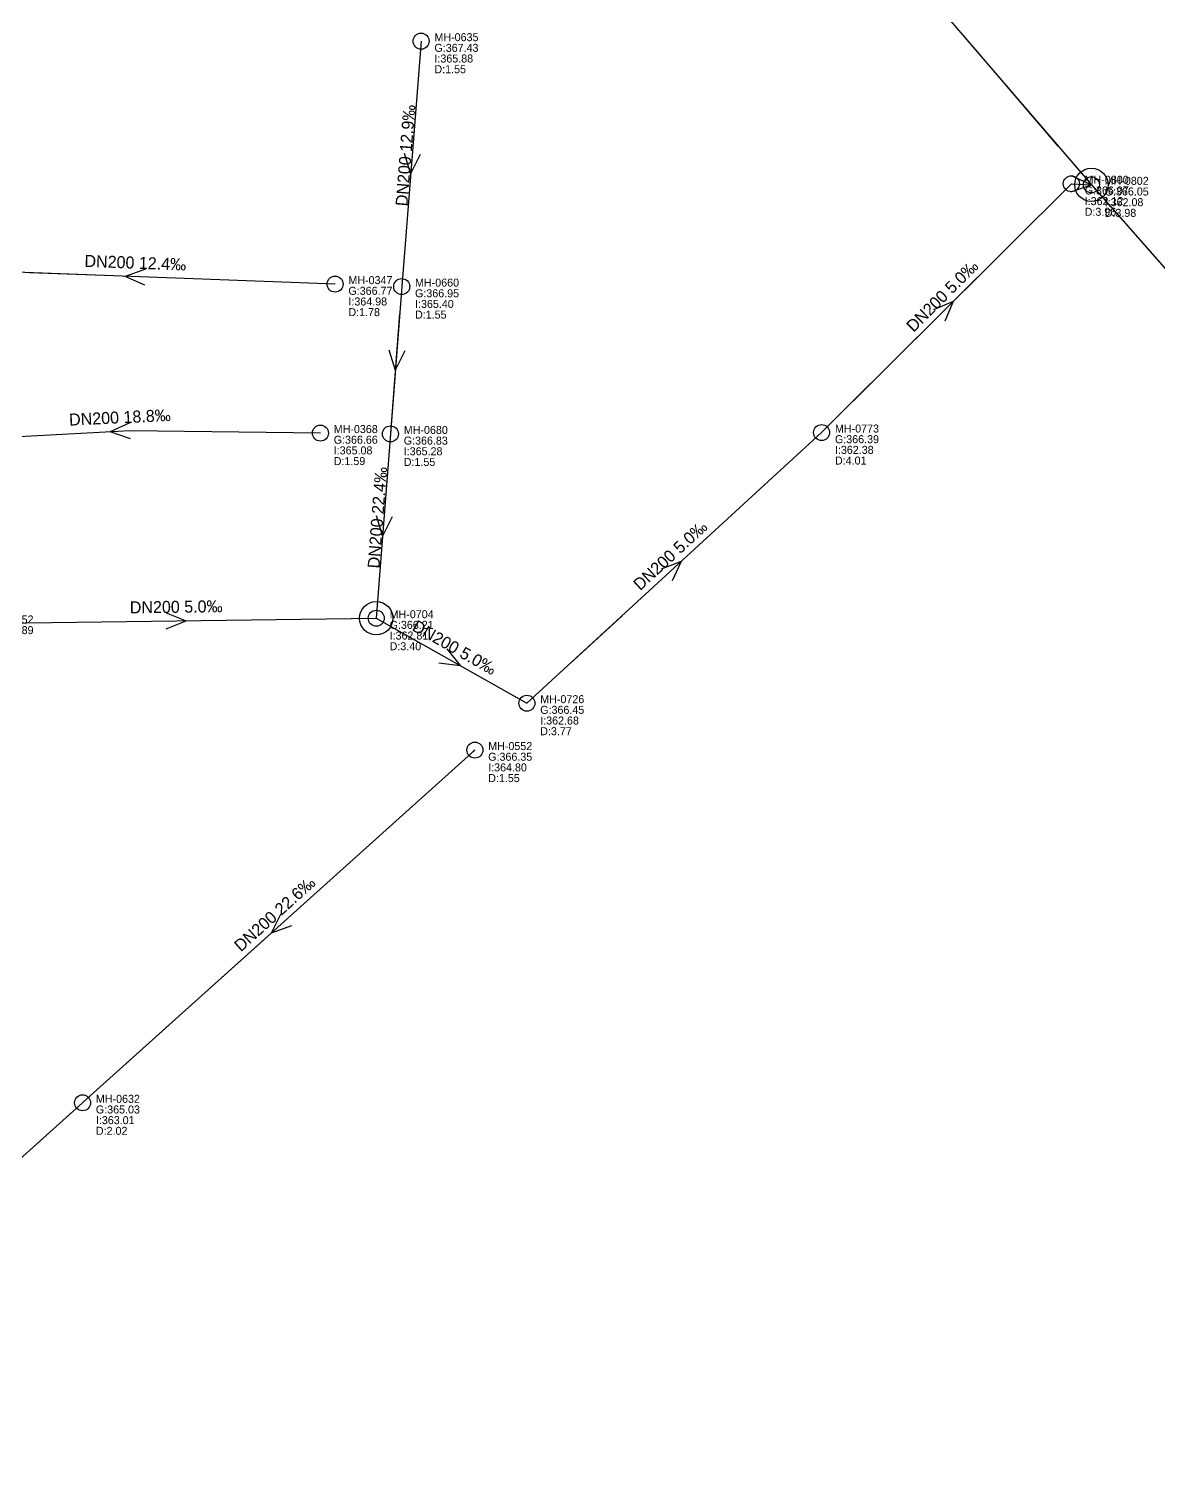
# Model space of a CAD drawing. Header units: metres. Extents: x 449901 to 451990, y 2566737 to 2570846.
# Drawn here: x 450653.4 to 450822.8, y 2569416.2 to 2569630.8 of the extents above; entities that cross this region are included whole.
import ezdxf
from ezdxf.enums import TextEntityAlignment as Align

# ---------------------------------------------------------------- set-up
doc = ezdxf.new("R2010")
doc.units = ezdxf.units.M
for name, color, linetype in [('SEW-DROP', 6, 'Continuous'), ('SEW-LABEL', 2, 'Continuous'), ('SEW-MH', 7, 'Continuous'), ('SEW-MH-LABEL', 8, 'Continuous'), ('SEW-PIPE-DN200', 3, 'Continuous'), ('SEW-RIDER', 8, 'Continuous')]:
    doc.layers.add(name, color=color, linetype=linetype)

msp = doc.modelspace()

# ---------------------------------------------------------------- linework, layer by layer
at = {"layer": 'SEW-DROP'}
for centre in [(450812.71, 2569607.42), (450705.5, 2569542.44)]:
    msp.add_circle(centre, 2.5, dxfattribs=at)
at = {"layer": 'SEW-LABEL'}
for p, q in [((450709.69, 2569612.15), (450710.65, 2569609.06)), ((450712.08, 2569611.96), (450710.65, 2569609.06)), ((450809.65, 2569606.38), (450812.71, 2569607.42)), ((450809.77, 2569608.78), (450812.71, 2569607.42)), ((450670.88, 2569594.79), (450667.84, 2569593.7)), ((450670.79, 2569592.39), (450667.84, 2569593.7)), ((450789.08, 2569588.72), (450792.06, 2569589.99)), ((450790.78, 2569587.02), (450792.06, 2569589.99)), ((450707.38, 2569582.7), (450708.35, 2569579.62)), ((450709.78, 2569582.52), (450708.35, 2569579.62)), ((450668.54, 2569571.73), (450665.6, 2569570.39)), ((450668.65, 2569569.33), (450665.6, 2569570.39)), ((450705.48, 2569557.84), (450706.45, 2569554.76)), ((450707.87, 2569557.66), (450706.45, 2569554.76)), ((450748.26, 2569549.86), (450751.28, 2569551)), ((450749.89, 2569548.09), (450751.28, 2569551)), ((450673.99, 2569543.23), (450677.01, 2569542.07)), ((450674.02, 2569540.83), (450677.01, 2569542.07)), ((450716.08, 2569537.85), (450718.1, 2569535.33)), ((450714.9, 2569535.76), (450718.1, 2569535.33)), ((450691.18, 2569498.12), (450689.75, 2569495.23)), ((450692.79, 2569496.34), (450689.75, 2569495.23))]:
    msp.add_line(p, q, dxfattribs=at)
at = {"layer": 'SEW-MH'}
for centre in [(450712.22, 2569628.96), (450809.71, 2569607.58), (450812.71, 2569607.42), (450699.32, 2569592.53), (450709.31, 2569592.16), (450697.12, 2569570.2), (450707.62, 2569570.07), (450772.27, 2569570.28), (450705.5, 2569542.44), (450728.08, 2569529.7), (450720.28, 2569522.67), (450661.46, 2569469.78)]:
    msp.add_circle(centre, 1.2, dxfattribs=at)
at = {"layer": 'SEW-PIPE-DN200'}
for points in [[(450764.64, 2569667.12), (450769.31, 2569658.62), (450773.22, 2569653.47), (450812.71, 2569607.42)], [(450712.22, 2569628.96), (450709.31, 2569592.16)], [(450772.27, 2569570.28), (450809.71, 2569607.58)], [(450809.71, 2569607.58), (450812.71, 2569607.42)], [(450812.71, 2569607.42), (450847.07, 2569568.4)], [(450699.32, 2569592.53), (450640.78, 2569594.71), (450639.36, 2569594.66)], [(450709.31, 2569592.16), (450707.62, 2569570.07)], [(450697.12, 2569570.2), (450668.62, 2569570.55), (450637.11, 2569568.84)], [(450707.62, 2569570.07), (450705.5, 2569542.44)], [(450728.08, 2569529.7), (450772.27, 2569570.28)], [(450645.51, 2569541.65), (450705.5, 2569542.44)], [(450705.5, 2569542.44), (450728.08, 2569529.7)], [(450720.28, 2569522.67), (450661.6, 2569469.91), (450661.46, 2569469.78)], [(450661.46, 2569469.78), (450628.73, 2569440.37), (450602.08, 2569416.17)]]:
    msp.add_lwpolyline(points, dxfattribs=at)
at = {"layer": 'SEW-RIDER'}
for points in [[(450794.74, 2569628.37), (450807.76, 2569613.19)], [(450821.03, 2569597.97), (450834.25, 2569582.96)], [(450776.21, 2569574.21), (450797.17, 2569595.08)], [(450699.32, 2569592.53), (450664.77, 2569593.82), (450653.53, 2569594.24)], [(450709, 2569588.1), (450707.63, 2569570.21)], [(450734.59, 2569535.67), (450742.36, 2569542.81)], [(450720.28, 2569522.67), (450720.2, 2569522.61), (450720.04, 2569522.46)], [(450688.66, 2569494.24), (450675.88, 2569482.75), (450668.44, 2569476.06)], [(450668.26, 2569475.9), (450668.2, 2569475.84), (450668.15, 2569475.79)], [(450661.02, 2569469.38), (450653.58, 2569462.7), (450653.4, 2569462.54)]]:
    msp.add_lwpolyline(points, dxfattribs=at)

# ---------------------------------------------------------------- texts
at = {"layer": 'SEW-LABEL'}
for s, rotation, p in [('DN200 12.9‰', 85.4755, (450710.77, 2569611.76)), ('DN200 12.4‰', 357.8658, (450669.34, 2569594.85)), ('DN200 5.0‰', 44.8921, (450790.99, 2569590.13)), ('DN200 18.8‰', 2.6574, (450667.1, 2569571.66)), ('DN200 22.4‰', 85.6235, (450706.56, 2569557.46)), ('DN200 5.0‰', 42.5676, (450750.18, 2569551.19)), ('DN200 5.0‰', 0.749, (450675.51, 2569543.25)), ('DN200 5.0‰', -29.4365, (450716.79, 2569537.27)), ('DN200 22.6‰', 41.9646, (450690.87, 2569497.43))]:
    msp.add_text(s, height=1.8, rotation=rotation, dxfattribs=at).set_placement(p, align=Align.CENTER)
at = {"layer": 'SEW-MH-LABEL'}
for s, p in [('MH-0635', (450714.22, 2569628.96)), ('G:367.43', (450714.22, 2569627.36)), ('I:365.88', (450714.22, 2569625.76)), ('D:1.55', (450714.22, 2569624.16)), ('MH-0800', (450811.71, 2569607.58)), ('MH-0802', (450814.71, 2569607.42)), ('G:366.07', (450811.71, 2569605.98)), ('I:362.12', (450811.71, 2569604.38)), ('G:366.05', (450814.71, 2569605.82)), ('I:362.08', (450814.71, 2569604.22)), ('D:3.96', (450811.71, 2569602.78)), ('D:3.98', (450814.71, 2569602.62)), ('MH-0347', (450701.32, 2569592.53)), ('MH-0660', (450711.31, 2569592.16)), ('G:366.77', (450701.32, 2569590.93)), ('I:364.98', (450701.32, 2569589.33)), ('G:366.95', (450711.31, 2569590.56)), ('I:365.40', (450711.31, 2569588.96)), ('D:1.78', (450701.32, 2569587.73)), ('D:1.55', (450711.31, 2569587.36)), ('MH-0368', (450699.12, 2569570.2)), ('MH-0680', (450709.62, 2569570.07)), ('MH-0773', (450774.27, 2569570.28)), ('G:366.66', (450699.12, 2569568.6)), ('G:366.83', (450709.62, 2569568.47)), ('G:366.39', (450774.27, 2569568.68)), ('D:1.59', (450699.12, 2569565.4)), ('I:365.08', (450699.12, 2569567)), ('I:365.28', (450709.62, 2569566.87)), ('D:4.01', (450774.27, 2569565.48)), ('I:362.38', (450774.27, 2569567.08)), ('D:1.55', (450709.62, 2569565.27)), ('MH-0704', (450707.5, 2569542.44)), ('G:364.89', (450647.51, 2569540.05)), ('MH-0652', (450647.51, 2569541.65)), ('G:366.21', (450707.5, 2569540.84)), ('D:3.40', (450707.5, 2569537.64)), ('I:362.81', (450707.5, 2569539.24)), ('MH-0726', (450730.08, 2569529.7)), ('G:366.45', (450730.08, 2569528.1)), ('D:3.77', (450730.08, 2569524.9)), ('I:362.68', (450730.08, 2569526.5)), ('MH-0552', (450722.28, 2569522.67)), ('G:366.35', (450722.28, 2569521.07)), ('I:364.80', (450722.28, 2569519.47)), ('D:1.55', (450722.28, 2569517.87)), ('MH-0632', (450663.46, 2569469.78)), ('G:365.03', (450663.46, 2569468.18)), ('D:2.02', (450663.46, 2569464.98)), ('I:363.01', (450663.46, 2569466.58))]:
    msp.add_text(s, height=1.2, dxfattribs=at).set_placement(p)

doc.saveas('drawing.dxf')
